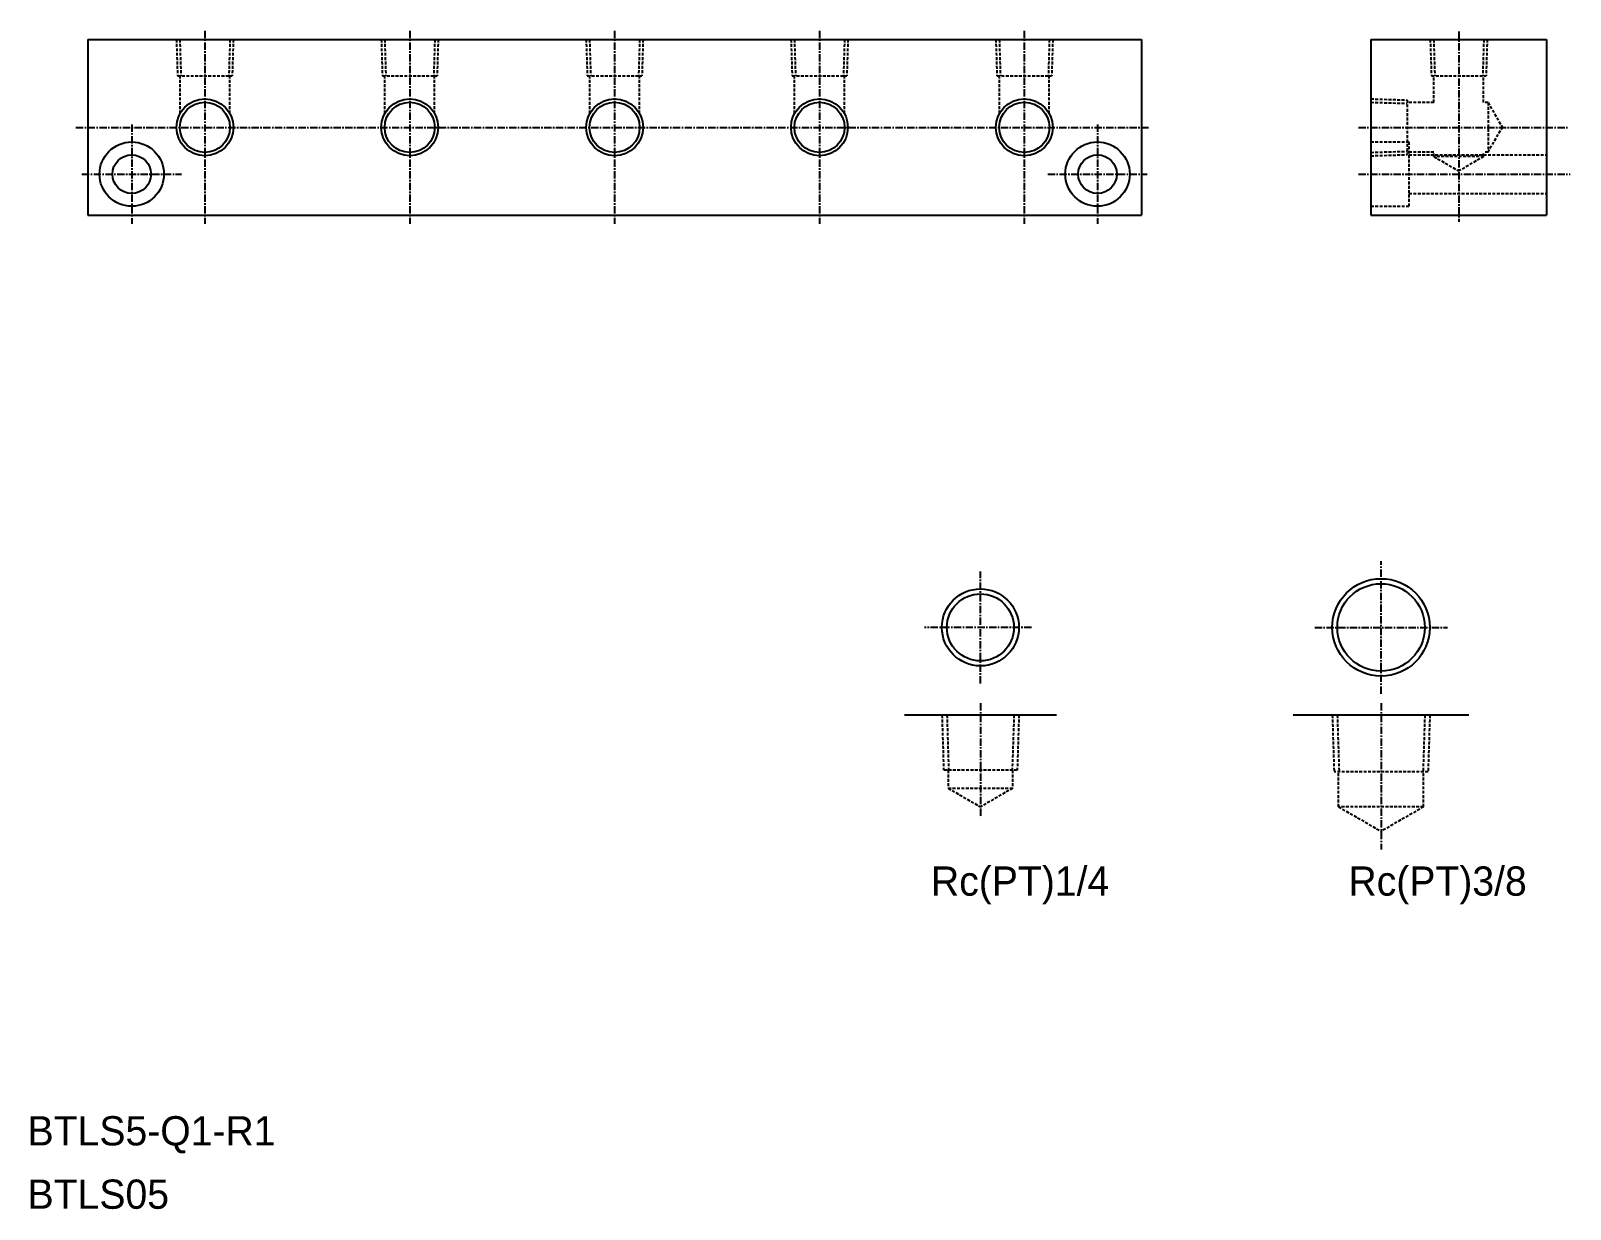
# Model space of a CAD drawing. Extents: x 791 to 1054, y 1555 to 1756.
import ezdxf
from ezdxf.enums import TextEntityAlignment as Align

# ---------------------------------------------------------------- set-up
doc = ezdxf.new("R2010")
doc.units = 0
doc.linetypes.add('CENTER', pattern=[2, 1.25, -0.25, 0.25, -0.25])
doc.linetypes.add('DASHED', pattern=[0.75, 0.5, -0.25])
doc.layers.get('0').update_dxf_attribs({"linetype": 'CONTINUOUS'})
doc.layers.add('CENTER', color=1, linetype='CENTER')

msp = doc.modelspace()

# ---------------------------------------------------------------- linework, layer by layer
at = {"color": 7, "linetype": 'CONTINUOUS'}
for p, q in [((801.13, 1754.68), (981.13, 1754.68)), ((801.13, 1754.68), (801.13, 1724.68)), ((981.13, 1754.68), (981.13, 1724.68)), ((1020.35, 1754.68), (1020.35, 1724.68)), ((1020.35, 1754.68), (1050.35, 1754.68)), ((1050.35, 1754.68), (1050.35, 1724.68)), ((801.13, 1724.68), (981.13, 1724.68)), ((1020.35, 1724.68), (1050.35, 1724.68)), ((966.63, 1639.2), (940.63, 1639.2)), ((1037.08, 1639.2), (1007.08, 1639.2))]:
    msp.add_line(p, q, dxfattribs=at)
at = {"color": 3, "linetype": 'DASHED'}
for p, q in [((816.26, 1754.68), (816.46, 1748.48)), ((816.85, 1754.68), (817.04, 1748.48)), ((825.41, 1754.68), (825.22, 1748.48)), ((825.99, 1754.68), (825.8, 1748.48)), ((851.26, 1754.68), (851.46, 1748.48)), ((851.85, 1754.68), (852.04, 1748.48)), ((860.41, 1754.68), (860.22, 1748.48)), ((860.99, 1754.68), (860.8, 1748.48)), ((886.26, 1754.68), (886.46, 1748.48)), ((886.85, 1754.68), (887.04, 1748.48)), ((895.41, 1754.68), (895.22, 1748.48)), ((895.99, 1754.68), (895.8, 1748.48)), ((921.26, 1754.68), (921.46, 1748.48)), ((921.85, 1754.68), (922.04, 1748.48)), ((930.41, 1754.68), (930.22, 1748.48)), ((930.99, 1754.68), (930.8, 1748.48)), ((956.26, 1754.68), (956.46, 1748.48)), ((956.85, 1754.68), (957.04, 1748.48)), ((965.41, 1754.68), (965.22, 1748.48)), ((965.99, 1754.68), (965.8, 1748.48)), ((1030.48, 1754.68), (1030.68, 1748.48)), ((1031.06, 1754.68), (1031.26, 1748.48)), ((1039.63, 1754.68), (1039.44, 1748.48)), ((1040.21, 1754.68), (1040.02, 1748.48)), ((816.46, 1748.48), (825.8, 1748.48)), ((816.88, 1742.05), (816.88, 1748.48)), ((825.38, 1742.05), (825.38, 1748.48)), ((851.46, 1748.48), (860.8, 1748.48)), ((851.88, 1742.05), (851.88, 1748.48)), ((860.38, 1742.05), (860.38, 1748.48)), ((886.46, 1748.48), (895.8, 1748.48)), ((886.88, 1742.05), (886.88, 1748.48)), ((895.38, 1742.05), (895.38, 1748.48)), ((921.46, 1748.48), (930.8, 1748.48)), ((921.88, 1742.05), (921.88, 1748.48)), ((930.38, 1742.05), (930.38, 1748.48)), ((956.46, 1748.48), (965.8, 1748.48)), ((956.88, 1742.05), (956.88, 1748.48)), ((965.38, 1742.05), (965.38, 1748.48)), ((1030.68, 1748.48), (1040.02, 1748.48)), ((1031.1, 1743.93), (1031.1, 1748.48)), ((1039.6, 1743.93), (1039.6, 1748.48)), ((1020.35, 1744.54), (1026.55, 1744.35)), ((1020.35, 1743.96), (1026.55, 1743.77)), ((1026.55, 1744.35), (1026.55, 1735.01)), ((1031.1, 1743.93), (1026.55, 1743.93)), ((1040.35, 1743.93), (1039.6, 1743.93)), ((1040.35, 1743.93), (1040.35, 1735.43)), ((1040.35, 1743.93), (1042.8, 1739.68)), ((1040.35, 1735.43), (1042.8, 1739.68)), ((1020.35, 1737.18), (1026.85, 1737.18)), ((1026.85, 1737.18), (1026.85, 1726.18)), ((1020.35, 1735.4), (1026.55, 1735.59)), ((1020.35, 1734.82), (1026.55, 1735.01)), ((1031.1, 1735.43), (1026.55, 1735.43)), ((1026.85, 1734.98), (1050.35, 1734.98)), ((1031.1, 1734.68), (1031.1, 1735.43)), ((1039.6, 1734.68), (1031.1, 1734.68)), ((1031.1, 1734.68), (1035.35, 1732.23)), ((1039.6, 1734.68), (1035.35, 1732.23)), ((1039.6, 1734.68), (1039.6, 1735.43)), ((1040.35, 1735.43), (1039.6, 1735.43)), ((1026.85, 1728.38), (1050.35, 1728.38)), ((1020.35, 1726.18), (1026.85, 1726.18)), ((947.06, 1639.2), (947.35, 1629.8)), ((947.91, 1639.2), (948.2, 1629.8)), ((959.36, 1639.2), (959.06, 1629.8)), ((960.21, 1639.2), (959.92, 1629.8)), ((1013.75, 1639.2), (1014.05, 1629.5)), ((1014.6, 1639.2), (1014.91, 1629.5)), ((1029.55, 1639.2), (1029.25, 1629.5)), ((1030.41, 1639.2), (1030.11, 1629.5)), ((959.92, 1629.8), (947.35, 1629.8)), ((948.13, 1629.8), (948.13, 1626.7)), ((959.13, 1629.8), (959.13, 1626.7)), ((1030.11, 1629.5), (1014.05, 1629.5)), ((1014.83, 1623.53), (1014.83, 1629.5)), ((1029.33, 1623.53), (1029.33, 1629.5)), ((948.13, 1626.7), (953.63, 1623.53)), ((948.13, 1626.7), (959.13, 1626.7)), ((959.13, 1626.7), (953.63, 1623.53)), ((1029.33, 1623.53), (1014.83, 1623.53)), ((1014.83, 1623.53), (1022.08, 1619.34)), ((1029.33, 1623.53), (1022.08, 1619.34))]:
    msp.add_line(p, q, dxfattribs=at)
for p, q in [((1020.35, 1747.18), (1020.35, 1747.18)), ((1020.35, 1739.68), (1020.35, 1739.68))]:
    msp.add_line(p, q)
at = {"color": 3, "linetype": 'CONTINUOUS'}
for centre, radius in [((821.13, 1739.68), 4.86), ((856.13, 1739.68), 4.86), ((891.13, 1739.68), 4.86), ((926.13, 1739.68), 4.86), ((961.13, 1739.68), 4.86), ((1022.08, 1654.2), 8.33), ((953.63, 1654.2), 6.58)]:
    msp.add_circle(centre, radius, dxfattribs=at)
at = {"color": 7, "linetype": 'CONTINUOUS'}
for centre, radius in [((821.13, 1739.68), 4.28), ((856.13, 1739.68), 4.28), ((891.13, 1739.68), 4.28), ((926.13, 1739.68), 4.28), ((961.13, 1739.68), 4.28), ((808.63, 1731.68), 5.5), ((973.63, 1731.68), 5.5), ((808.63, 1731.68), 3.3), ((973.63, 1731.68), 3.3), ((953.63, 1654.2), 5.72), ((1022.08, 1654.2), 7.47)]:
    msp.add_circle(centre, radius, dxfattribs=at)
at = {"layer": 'CENTER', "color": 1, "linetype": 'CENTER'}
for p, q in [((821.13, 1756.19), (821.13, 1723.18)), ((856.13, 1756.19), (856.13, 1723.18)), ((891.13, 1756.19), (891.13, 1723.18)), ((926.13, 1756.19), (926.13, 1723.18)), ((961.13, 1756.19), (961.13, 1723.18)), ((1035.35, 1756.04), (1035.35, 1723.52)), ((799.1, 1739.68), (982.41, 1739.68)), ((808.63, 1740.18), (808.63, 1723.18)), ((973.63, 1740.18), (973.63, 1723.18)), ((1018.2, 1739.68), (1053.96, 1739.68)), ((800.13, 1731.68), (817.13, 1731.68)), ((965.13, 1731.68), (982.13, 1731.68)), ((1018.2, 1731.68), (1054.4, 1731.68)), ((1022.08, 1642.87), (1022.08, 1665.53)), ((953.63, 1644.62), (953.63, 1663.78)), ((962.36, 1654.2), (944.06, 1654.2)), ((1010.75, 1654.2), (1033.41, 1654.2)), ((953.63, 1641.23), (953.63, 1621.7)), ((1022.08, 1641.23), (1022.08, 1616.21))]:
    msp.add_line(p, q, dxfattribs=at)

# ---------------------------------------------------------------- texts
at = {"color": 7, "linetype": 'CONTINUOUS'}
for s, p in [('Rc(PT)1/4', (975.64, 1610.84)), ('Rc(PT)3/8', (1046.97, 1610.84))]:
    msp.add_text(s, height=5, dxfattribs=at).set_placement(p, align=Align.MIDDLE_RIGHT)
for s, p in [('BTLS5-Q1-R1', (790.84, 1565.65)), ('BTLS05', (790.84, 1554.82))]:
    msp.add_text(s, height=5, dxfattribs=at).set_placement(p)

doc.saveas('drawing.dxf')
